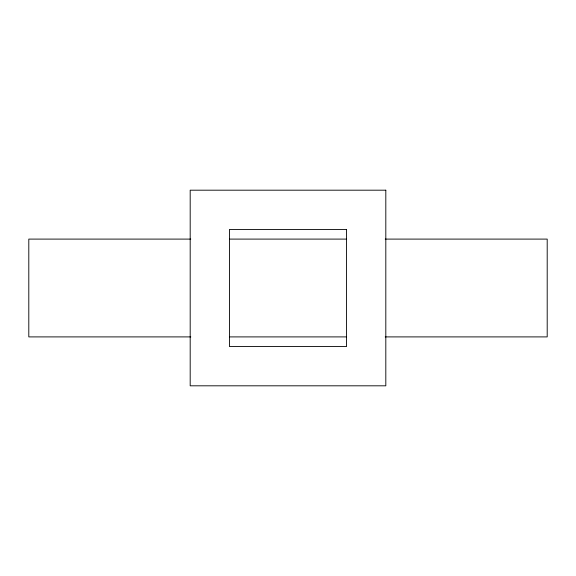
<?xml version="1.0" encoding="UTF-8"?>
<svg xmlns="http://www.w3.org/2000/svg" width="576" height="576" viewBox="0 0 576 576"><rect width="100%" height="100%" fill="white"/><g stroke="black" fill="none" stroke-linecap="round" stroke-linejoin="round"><path stroke-width="0.86" d="M190.757 239.098L28.8 239.098L28.8 336.902L190.8 336.902M229.45 239.098L346.55 239.098M385.243 239.098L547.2 239.098L547.2 336.902L385.2 336.902M229.45 336.902L346.55 336.902M385.812 190.188L190.188 190.188L190.188 385.812L385.812 385.812L385.812 190.188M346.55 229.45L229.45 229.45L229.45 346.55L346.55 346.55L346.55 229.45"/></g></svg>
